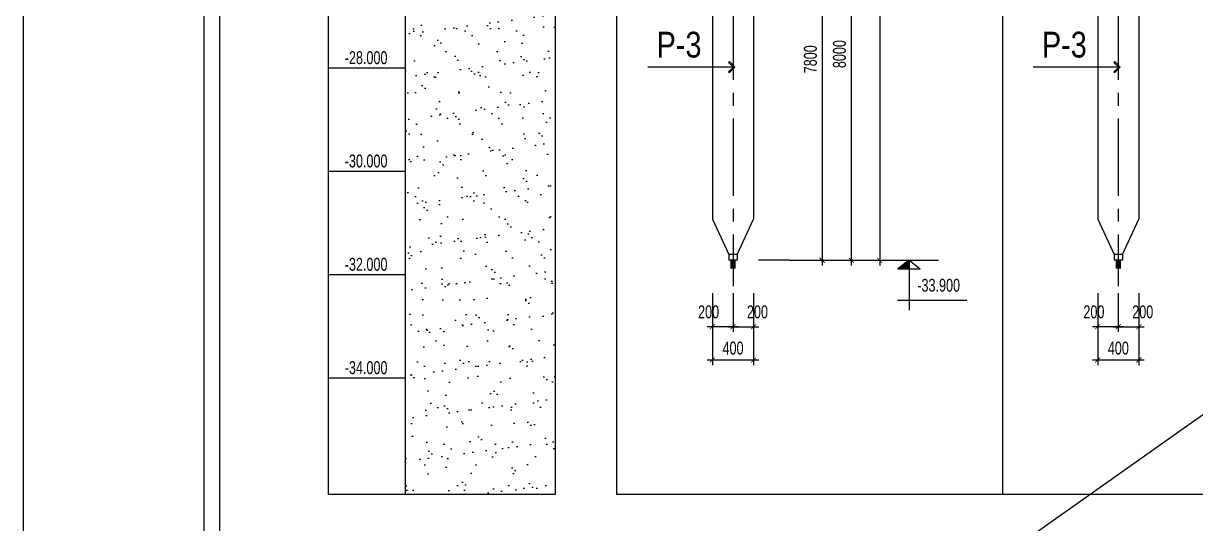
# Model space of a CAD drawing. Extents: x -24357 to 91799, y -17201 to -2351.
# Drawn here: x 70774 to 76457, y -13691 to -11265 of the extents above; entities that cross this region are included whole.
import ezdxf
from ezdxf.enums import TextEntityAlignment as Align

# ---------------------------------------------------------------- set-up
doc = ezdxf.new("R2010")
doc.units = 0
doc.header["$LTSCALE"] = 500
doc.header["$MEASUREMENT"] = 0
doc.header["$PDMODE"] = 3
doc.linetypes.add('CENTER2', pattern=[1.125, 0.75, -0.125, 0.125, -0.125])
doc.layers.get('0').update_dxf_attribs({"linetype": 'CONTINUOUS'})
doc.layers.get('DEFPOINTS').update_dxf_attribs({"linetype": 'CONTINUOUS'})
for name, color, linetype in [('CDC-KHUNGTEN', 7, 'CONTINUOUS'), ('CDC.01.AXIS', 160, 'CENTER2'), ('CDC.02.DIM', 1, 'CONTINUOUS'), ('CDC.03.BORDER', 3, 'CONTINUOUS'), ('CDC.06.TEXT', 2, 'CONTINUOUS'), ('CDC.10.HATCH', 251, 'CONTINUOUS'), ('CDC.11.NOTE', 8, 'CONTINUOUS')]:
    doc.layers.add(name, color=color, linetype=linetype)
doc.layers.add('KCS_Plotter', color=11, linetype='CONTINUOUS', plot=False)
doc.styles.add('ARIAL', font='arial.ttf', dxfattribs={"width": 0.7})
doc.dimstyles.new('DIM100-25', dxfattribs={"dimscale": 25, "dimtxt": 2.5, "dimasz": 1, "dimexe": 1, "dimexo": 0, "dimgap": 1, "dimtad": 1, "dimdec": 0, "dimlfac": 4, "dimzin": 0, "dimdsep": 46, "dimtxsty": 'ARIAL', "dimblk": 'ARCHTICK', "dimcen": 0, "dimdle": 1, "dimclrd": 1, "dimclre": 1, "dimclrt": 2, "dimadec": 0, "dimazin": 0, "dimtfac": 1, "dimtdec": 0, "dimtix": 1, "dimtmove": 2, "dimatfit": 3, "dimldrblk": 'ARCHTICK', "dimfxl": 1, "dimtolj": 1, "dimtzin": 0, "dimarcsym": 0})
doc.dimstyles.new('DIM100-50', dxfattribs={"dimscale": 25, "dimtxt": 2.5, "dimasz": 1, "dimexe": 1, "dimexo": 0, "dimgap": 1, "dimtad": 1, "dimdec": 0, "dimlfac": 2, "dimzin": 0, "dimdsep": 46, "dimtxsty": 'ARIAL', "dimblk": 'ARCHTICK', "dimblk1": 'ARCHTICK', "dimblk2": 'D', "dimcen": 0, "dimdle": 1, "dimclrd": 1, "dimclre": 1, "dimclrt": 2, "dimadec": 0, "dimazin": 0, "dimtfac": 1, "dimtdec": 0, "dimtix": 1, "dimtmove": 2, "dimatfit": 3, "dimldrblk": 'ARCHTICK', "dimfxl": 1, "dimtolj": 1, "dimtzin": 0, "dimarcsym": 0})

# ---------------------------------------------------------------- blocks, each defined once
blk = doc.blocks.new('_ArchTick')
at = {"color": 0, "linetype": 'ByBlock', "const_width": 0.15}
blk.add_lwpolyline([(-0.5, -0.5), (0.5, 0.5)], dxfattribs=at)
blk = doc.blocks.new('*D12')
at = {"layer": 'CDC.02.DIM', "color": 1, "lineweight": -2, "transparency": 16777216}
for p, q in [((74486, -4414.2), (74950.7, -4414.2)), ((74925.7, -4389.2), (74925.7, -12439.2)), ((74486, -12414.2), (74950.7, -12414.2))]:
    blk.add_line(p, q, dxfattribs=at)
at = {"layer": 'DEFPOINTS', "color": 0, "transparency": 16777216}
for p in [(74486, -4414.2), (74486, -12414.2), (74925.7, -12414.2)]:
    blk.add_point(p, dxfattribs=at)
at = {"layer": 'CDC.02.DIM', "color": 1, "lineweight": -2, "transparency": 16777216, "xscale": 25, "yscale": 25, "zscale": 25}
for p, rotation in [((74925.7, -4414.2), 90), ((74925.7, -12414.2), 270)]:
    blk.add_blockref('_ArchTick', p, dxfattribs=dict(at, rotation=rotation))
at = {"layer": 'CDC.02.DIM', "color": 2, "transparency": 16777216, "insert": (74868.7, -8414.2), "char_height": 62.5, "attachment_point": 5, "rotation": 90, "style": 'ARIAL'}
blk.add_mtext('\\A1;32000', dxfattribs=at)
blk = doc.blocks.new('*D13')
at = {"layer": 'CDC.02.DIM', "color": 1, "lineweight": -2, "transparency": 16777216}
for p, q in [((74114.4, -12572.8), (74114.4, -12761.1)), ((74214.4, -12572.8), (74214.4, -12761.1)), ((74239.4, -12736.1), (74089.4, -12736.1))]:
    blk.add_line(p, q, dxfattribs=at)
at = {"layer": 'DEFPOINTS', "color": 0, "transparency": 16777216}
for p in [(74114.4, -12572.8), (74214.4, -12572.8), (74114.4, -12736.1)]:
    blk.add_point(p, dxfattribs=at)
at = {"layer": 'CDC.02.DIM', "color": 1, "lineweight": -2, "transparency": 16777216, "xscale": 25, "yscale": 25, "zscale": 25, "rotation": 180}
blk.add_blockref('_ArchTick', (74114.4, -12736.1), dxfattribs=at)
at = {"layer": 'CDC.02.DIM', "color": 1, "lineweight": -2, "transparency": 16777216, "xscale": 25, "yscale": 25, "zscale": 25}
blk.add_blockref('_ArchTick', (74214.4, -12736.1), dxfattribs=at)
at = {"layer": 'CDC.02.DIM', "color": 2, "transparency": 16777216, "insert": (74096, -12664.6), "char_height": 62.5, "attachment_point": 5, "style": 'ARIAL'}
blk.add_mtext('\\A1;200', dxfattribs=at)
blk = doc.blocks.new('D')
at = {"layer": 'CDC.02.DIM'}
for p, q in [((-50, -50), (50, 50)), ((-86.75, 0), (86.75, 0))]:
    blk.add_line(p, q, dxfattribs=at)
blk = doc.blocks.new('*D14')
at = {"layer": 'CDC.02.DIM', "color": 1, "lineweight": -2, "transparency": 16777216}
for p, q in [((74214.4, -12572.8), (74214.4, -12761.1)), ((74314.4, -12572.8), (74314.4, -12761.1)), ((74189.4, -12736.1), (74339.4, -12736.1))]:
    blk.add_line(p, q, dxfattribs=at)
at = {"layer": 'DEFPOINTS', "color": 0, "transparency": 16777216}
for p in [(74214.4, -12572.8), (74314.4, -12572.8), (74314.4, -12736.1)]:
    blk.add_point(p, dxfattribs=at)
at = {"layer": 'CDC.02.DIM', "color": 1, "lineweight": -2, "transparency": 16777216, "xscale": 25, "yscale": 25, "zscale": 25, "rotation": 180}
blk.add_blockref('_ArchTick', (74214.4, -12736.1), dxfattribs=at)
at = {"layer": 'CDC.02.DIM', "color": 1, "lineweight": -2, "transparency": 16777216, "xscale": 25, "yscale": 25, "zscale": 25}
blk.add_blockref('_ArchTick', (74314.4, -12736.1), dxfattribs=at)
at = {"layer": 'CDC.02.DIM', "color": 2, "transparency": 16777216, "insert": (74332.8, -12664.6), "char_height": 62.5, "attachment_point": 5, "style": 'ARIAL'}
blk.add_mtext('\\A1;200', dxfattribs=at)
blk = doc.blocks.new('*D27')
at = {"layer": 'CDC.02.DIM', "color": 1, "lineweight": -2, "transparency": 16777216}
for p, q in [((74646.7, -10439.2), (74646.7, -12439.2)), ((74486, -10464.2), (74671.7, -10464.2)), ((74486, -12414.2), (74671.7, -12414.2))]:
    blk.add_line(p, q, dxfattribs=at)
at = {"layer": 'DEFPOINTS', "color": 0, "transparency": 16777216}
for p in [(74486, -10464.2), (74486, -12414.2), (74646.7, -12414.2)]:
    blk.add_point(p, dxfattribs=at)
at = {"layer": 'CDC.02.DIM', "color": 1, "lineweight": -2, "transparency": 16777216, "xscale": 25, "yscale": 25, "zscale": 25}
for p, rotation in [((74646.7, -10464.2), 90), ((74646.7, -12414.2), 270)]:
    blk.add_blockref('_ArchTick', p, dxfattribs=dict(at, rotation=rotation))
at = {"layer": 'CDC.02.DIM', "color": 2, "transparency": 16777216, "insert": (74589.8, -11439.2), "char_height": 62.5, "attachment_point": 5, "rotation": 90, "style": 'ARIAL'}
blk.add_mtext('\\A1;7800', dxfattribs=at)
blk = doc.blocks.new('*D29')
at = {"layer": 'CDC.02.DIM', "color": 1, "lineweight": -2, "transparency": 16777216}
for p, q in [((74787.5, -10389.2), (74787.5, -12439.2)), ((74486, -10414.2), (74812.5, -10414.2)), ((74486, -12414.2), (74812.5, -12414.2))]:
    blk.add_line(p, q, dxfattribs=at)
at = {"layer": 'DEFPOINTS', "color": 0, "transparency": 16777216}
for p in [(74486, -10414.2), (74486, -12414.2), (74787.5, -12414.2)]:
    blk.add_point(p, dxfattribs=at)
at = {"layer": 'CDC.02.DIM', "color": 1, "lineweight": -2, "transparency": 16777216, "xscale": 25, "yscale": 25, "zscale": 25}
for p, rotation in [((74787.5, -10414.2), 90), ((74787.5, -12414.2), 270)]:
    blk.add_blockref('_ArchTick', p, dxfattribs=dict(at, rotation=rotation))
at = {"layer": 'CDC.02.DIM', "color": 2, "transparency": 16777216, "insert": (74730.6, -11414.2), "char_height": 62.5, "attachment_point": 5, "rotation": 90, "style": 'ARIAL'}
blk.add_mtext('\\A1;8000', dxfattribs=at)
blk = doc.blocks.new('*D52')
at = {"layer": 'CDC.02.DIM', "color": 1, "lineweight": -2, "transparency": 16777216}
for p, q in [((74114.4, -12572.8), (74114.4, -12922.3)), ((74314.4, -12572.8), (74314.4, -12922.3)), ((74089.4, -12897.3), (74339.4, -12897.3))]:
    blk.add_line(p, q, dxfattribs=at)
at = {"layer": 'DEFPOINTS', "color": 0, "transparency": 16777216}
for p in [(74114.4, -12572.8), (74314.4, -12572.8), (74314.4, -12897.3)]:
    blk.add_point(p, dxfattribs=at)
at = {"layer": 'CDC.02.DIM', "color": 1, "lineweight": -2, "transparency": 16777216, "xscale": 25, "yscale": 25, "zscale": 25, "rotation": 180}
blk.add_blockref('_ArchTick', (74114.4, -12897.3), dxfattribs=at)
at = {"layer": 'CDC.02.DIM', "color": 1, "lineweight": -2, "transparency": 16777216, "xscale": 25, "yscale": 25, "zscale": 25}
blk.add_blockref('_ArchTick', (74314.4, -12897.3), dxfattribs=at)
at = {"layer": 'CDC.02.DIM', "color": 2, "transparency": 16777216, "insert": (74214.4, -12840.3), "char_height": 62.5, "attachment_point": 5, "style": 'ARIAL'}
blk.add_mtext('\\A1;400', dxfattribs=at)
blk = doc.blocks.new('*D178')
at = {"layer": 'CDC.02.DIM', "color": 1, "lineweight": -2, "transparency": 16777216}
for p, q in [((75982.7, -12572.8), (75982.7, -12761.1)), ((76082.7, -12572.8), (76082.7, -12761.1)), ((76107.7, -12736.1), (75957.7, -12736.1))]:
    blk.add_line(p, q, dxfattribs=at)
at = {"layer": 'DEFPOINTS', "color": 0, "transparency": 16777216}
for p in [(75982.7, -12572.8), (76082.7, -12572.8), (75982.7, -12736.1)]:
    blk.add_point(p, dxfattribs=at)
at = {"layer": 'CDC.02.DIM', "color": 1, "lineweight": -2, "transparency": 16777216, "xscale": 25, "yscale": 25, "zscale": 25, "rotation": 180}
blk.add_blockref('_ArchTick', (75982.7, -12736.1), dxfattribs=at)
at = {"layer": 'CDC.02.DIM', "color": 1, "lineweight": -2, "transparency": 16777216, "xscale": 25, "yscale": 25, "zscale": 25}
blk.add_blockref('_ArchTick', (76082.7, -12736.1), dxfattribs=at)
at = {"layer": 'CDC.02.DIM', "color": 2, "transparency": 16777216, "insert": (75964.3, -12664.6), "char_height": 62.5, "attachment_point": 5, "style": 'ARIAL'}
blk.add_mtext('\\A1;200', dxfattribs=at)
blk = doc.blocks.new('*D179')
at = {"layer": 'CDC.02.DIM', "color": 1, "lineweight": -2, "transparency": 16777216}
for p, q in [((76082.7, -12572.8), (76082.7, -12761.1)), ((76182.7, -12572.8), (76182.7, -12761.1)), ((76057.7, -12736.1), (76207.7, -12736.1))]:
    blk.add_line(p, q, dxfattribs=at)
at = {"layer": 'DEFPOINTS', "color": 0, "transparency": 16777216}
for p in [(76082.7, -12572.8), (76182.7, -12572.8), (76182.7, -12736.1)]:
    blk.add_point(p, dxfattribs=at)
at = {"layer": 'CDC.02.DIM', "color": 1, "lineweight": -2, "transparency": 16777216, "xscale": 25, "yscale": 25, "zscale": 25, "rotation": 180}
blk.add_blockref('_ArchTick', (76082.7, -12736.1), dxfattribs=at)
at = {"layer": 'CDC.02.DIM', "color": 1, "lineweight": -2, "transparency": 16777216, "xscale": 25, "yscale": 25, "zscale": 25}
blk.add_blockref('_ArchTick', (76182.7, -12736.1), dxfattribs=at)
at = {"layer": 'CDC.02.DIM', "color": 2, "transparency": 16777216, "insert": (76201.1, -12664.6), "char_height": 62.5, "attachment_point": 5, "style": 'ARIAL'}
blk.add_mtext('\\A1;200', dxfattribs=at)
blk = doc.blocks.new('*D180')
at = {"layer": 'CDC.02.DIM', "color": 1, "lineweight": -2, "transparency": 16777216}
for p, q in [((75982.7, -12572.8), (75982.7, -12922.3)), ((76182.7, -12572.8), (76182.7, -12922.3)), ((75957.7, -12897.3), (76207.7, -12897.3))]:
    blk.add_line(p, q, dxfattribs=at)
at = {"layer": 'DEFPOINTS', "color": 0, "transparency": 16777216}
for p in [(75982.7, -12572.8), (76182.7, -12572.8), (76182.7, -12897.3)]:
    blk.add_point(p, dxfattribs=at)
at = {"layer": 'CDC.02.DIM', "color": 1, "lineweight": -2, "transparency": 16777216, "xscale": 25, "yscale": 25, "zscale": 25, "rotation": 180}
blk.add_blockref('_ArchTick', (75982.7, -12897.3), dxfattribs=at)
at = {"layer": 'CDC.02.DIM', "color": 1, "lineweight": -2, "transparency": 16777216, "xscale": 25, "yscale": 25, "zscale": 25}
blk.add_blockref('_ArchTick', (76182.7, -12897.3), dxfattribs=at)
at = {"layer": 'CDC.02.DIM', "color": 2, "transparency": 16777216, "insert": (76082.7, -12840.3), "char_height": 62.5, "attachment_point": 5, "style": 'ARIAL'}
blk.add_mtext('\\A1;400', dxfattribs=at)
blk = doc.blocks.new('KHUNG A1')
at = {"layer": 'CDC-KHUNGTEN'}
blk.add_lwpolyline([(10366.22, 712.17), (10366.22, 1278.17), (9655.22, 1278.17), (9655.22, 712.17)], close=True, dxfattribs=at)
at = {"layer": 'CDC.10.HATCH', "color": 8}
blk.add_lwpolyline([(9652.22, 709.17), (10447.22, 709.17), (10447.22, 1281.17), (9652.22, 1281.17)], close=True, dxfattribs=at)
at = {"layer": 'DEFPOINTS', "color": 1}
blk.add_lwpolyline([(9617.22, 698.17), (9617.22, 1292.17), (10458.22, 1292.17), (10458.22, 698.17), (9617.22, 698.17)], close=True, dxfattribs=at)

msp = doc.modelspace()

# ---------------------------------------------------------------- hatches: boundary and pattern name
at = {"layer": 'CDC.10.HATCH'}
h = msp.add_hatch(dxfattribs=at)
h.set_pattern_fill('AR-SAND', color=256, scale=80, style=0)
h.set_pattern_definition([(37.5, (-10044.4, -142544.5), (-5.03947, 154.1459), [0, -121.6, 0, -136, 0, -130]), (7.5, (-10044.4, -142544.5), (141.58214, 225.77169), [0, -65.6, 0, -109.6, 0, -42]), (327.5, (-10142.8, -142544.5), (249.13135, 0.45272), [0, -40, 0, -144, 0, -188]), (317.5, (-10142.8, -142544.5), (240.49013, 70.21405), [0, -20, 0, -94.4, 0, -108])])
h.paths.add_polyline_path([(72624.69, -13550.39), (73351.16, -13550.39), (73351.16, -9976.74), (72624.69, -9976.74)])
h.paths.add_polyline_path([(72955.3, -10383.88), (73020.55, -10383.88), (73020.55, -10290.13), (72955.3, -10290.13)], flags=24)
h.paths.add_polyline_path([(72782.53, -10661.25), (73145.77, -10661.25), (73145.77, -10523.06), (72782.53, -10523.06)], flags=24)
h.paths.add_polyline_path([(72732.53, -10541.25), (73192.85, -10541.25), (73192.85, -10403.06), (72732.53, -10403.06)], flags=24)

# ---------------------------------------------------------------- linework, layer by layer
at = {"layer": 'CDC.01.AXIS'}
for p, q in [((74214.41, -4414.24), (74214.41, -12540.15)), ((76082.71, -4414.24), (76082.71, -12540.15))]:
    msp.add_line(p, q, dxfattribs=at)
at = {"layer": 'CDC.02.DIM'}
msp.add_line((74486.05, -12414.24), (74338.61, -12414.24), dxfattribs=at)
at = {"layer": 'CDC.03.BORDER'}
for p, q in [((72624.69, -3138.9), (72624.69, -13550.39)), ((75521.8, -3598.9), (75521.8, -13550.39)), ((74114.41, -10464.24), (74114.41, -12214.24)), ((74314.41, -10464.24), (74314.41, -12214.24)), ((75982.71, -10464.24), (75982.71, -12214.24)), ((76182.71, -10464.24), (76182.71, -12214.24)), ((72253.64, -11480.15), (72624.69, -11480.15)), ((72253.64, -11981.29), (72624.69, -11981.29)), ((74114.41, -12214.24), (74194.41, -12385.69)), ((74234.41, -12385.69), (74314.41, -12214.24)), ((75982.71, -12214.24), (76062.71, -12385.69)), ((76102.71, -12385.69), (76182.71, -12214.24)), ((74234.41, -12385.69), (74194.41, -12385.69)), ((74194.41, -12385.69), (74194.41, -12414.24)), ((74234.41, -12385.69), (74234.41, -12414.24)), ((76102.71, -12385.69), (76062.71, -12385.69)), ((76062.71, -12385.69), (76062.71, -12414.24)), ((76102.71, -12385.69), (76102.71, -12414.24)), ((74234.41, -12414.24), (74194.41, -12414.24)), ((76102.71, -12414.24), (76062.71, -12414.24)), ((72253.64, -12482.43), (72624.69, -12482.43)), ((72253.64, -12983.56), (72624.69, -12983.56)), ((73351.16, -13550.39), (72253.64, -13550.39))]:
    msp.add_line(p, q, dxfattribs=at)
for points in [[(72253.64, -3138.9), (73351.16, -3138.9), (73351.16, -13550.39), (72253.64, -13550.39)], [(73651.16, -3138.9), (77492.45, -3138.9), (77492.45, -13550.39), (73651.16, -13550.39)]]:
    msp.add_lwpolyline(points, close=True, dxfattribs=at)
for points in [[(74214.41, -12414.24, 25, 25, 0), (74214.41, -12455.07, 50, 50, 0)], [(76082.71, -12414.24, 25, 25, 0), (76082.71, -12455.07, 50, 50, 0)]]:
    msp.add_lwpolyline(points, format="xyseb", dxfattribs=at)
at = {"layer": 'CDC.11.NOTE'}
for p, q in [((74925.66, -12414.24), (75210.91, -12414.24)), ((75068.28, -12414.24), (75014.28, -12455.63)), ((75068.28, -12414.24), (75068.28, -12656.77)), ((75068.28, -12414.24), (75122.28, -12455.63)), ((75014.28, -12455.63), (75122.28, -12455.63)), ((75011.99, -12607.95), (75347.66, -12607.95))]:
    msp.add_line(p, q, dxfattribs=at)
for points in [[(74223.62, -11477.3), (74196.89, -11450.57), (74192.43, -11455.03), (74217.32, -11477.3), (74192.43, -11499.58), (74196.89, -11504.03), (74223.62, -11477.3), (74223.62, -11477.3), (73801.46, -11477.3)], [(76091.91, -11477.3), (76065.18, -11450.57), (76060.73, -11455.03), (76085.61, -11477.3), (76060.73, -11499.58), (76065.18, -11504.03), (76091.91, -11477.3), (76091.91, -11477.3), (75669.75, -11477.3)]]:
    msp.add_lwpolyline(points, dxfattribs=at)
msp.add_solid([(75014.28, -12455.63), (75068.28, -12414.24), (75068.28, -12455.63), (75068.28, -12414.24)], dxfattribs=at)
at = {"layer": 'KCS_Plotter'}
msp.add_line((70773.64, -17201.4), (91798.64, -2351.4), dxfattribs=at)

# ---------------------------------------------------------------- block references
at = {"xscale": 25, "yscale": 25, "zscale": 25}
msp.add_blockref('KHUNG A1', (-169656.95, -34655.74), dxfattribs=at)

# ---------------------------------------------------------------- texts
at = {"layer": 'CDC.06.TEXT', "style": 'ARIAL', "width": 0.8}
for p in [(73952.64, -11430.73), (75820.93, -11430.73)]:
    msp.add_text('P-3', height=125, dxfattribs=at).set_placement(p, align=Align.CENTER)
at = {"layer": 'CDC.06.TEXT', "style": 'ARIAL', "width": 0.7}
for s, p in [('-28.000', (72435.16, -11431.29)), ('-30.000', (72435.16, -11932.42)), ('-32.000', (72435.16, -12433.56)), ('-33.900', (75211.56, -12535.04)), ('-34.000', (72435.16, -12934.7))]:
    msp.add_text(s, height=62.5, dxfattribs=at).set_placement(p, align=Align.MIDDLE)

# ---------------------------------------------------------------- dimensions: what is measured, and where the dimension line sits
at = {"layer": 'CDC.02.DIM'}
for base, p1, picture, middle in [((74925.66, -12414.24), (74486.05, -4414.24), '*D12', (74868.73, -8414.24)), ((74787.52, -12414.24), (74486.05, -10414.24), '*D29', (74730.61, -11414.24)), ((74646.73, -12414.24), (74486.05, -10464.24), '*D27', (74589.82, -11439.24))]:
    dim = msp.add_linear_dim(base=base, p1=p1, p2=(74486.05, -12414.24), angle=90, dimstyle='DIM100-25', dxfattribs=at)
    dim.commit()
    dim.dimension.update_dxf_attribs({"geometry": picture, "text_midpoint": middle})
for base, p1, p2, picture, middle in [((74114.41, -12736.13), (74214.41, -12572.79), (74114.41, -12572.79), '*D13', (74095.96, -12664.63)), ((75982.71, -12736.13), (76082.71, -12572.79), (75982.71, -12572.79), '*D178', (75964.26, -12664.63))]:
    dim = msp.add_linear_dim(base=base, p1=p1, p2=p2, dimstyle='DIM100-50', dxfattribs=at)
    dim.commit()
    dim.dimension.update_dxf_attribs({"geometry": picture, "text_midpoint": middle, "dimtype": 160})
for base, p1, p2, picture, middle in [((74314.41, -12897.26), (74114.41, -12572.79), (74314.41, -12572.79), '*D52', (74214.41, -12840.35)), ((76182.71, -12897.26), (75982.71, -12572.79), (76182.71, -12572.79), '*D180', (76082.71, -12840.35))]:
    dim = msp.add_linear_dim(base=base, p1=p1, p2=p2, dimstyle='DIM100-50', dxfattribs=at)
    dim.commit()
    dim.dimension.update_dxf_attribs({"geometry": picture, "text_midpoint": middle})
for base, p1, p2, picture, middle in [((74314.41, -12736.13), (74214.41, -12572.79), (74314.41, -12572.79), '*D14', (74332.83, -12664.63)), ((76182.71, -12736.13), (76082.71, -12572.79), (76182.71, -12572.79), '*D179', (76201.12, -12664.63))]:
    dim = msp.add_linear_dim(base=base, p1=p1, p2=p2, angle=180, dimstyle='DIM100-50', dxfattribs=at)
    dim.commit()
    dim.dimension.update_dxf_attribs({"geometry": picture, "text_midpoint": middle, "dimtype": 160})

doc.saveas('drawing.dxf')
